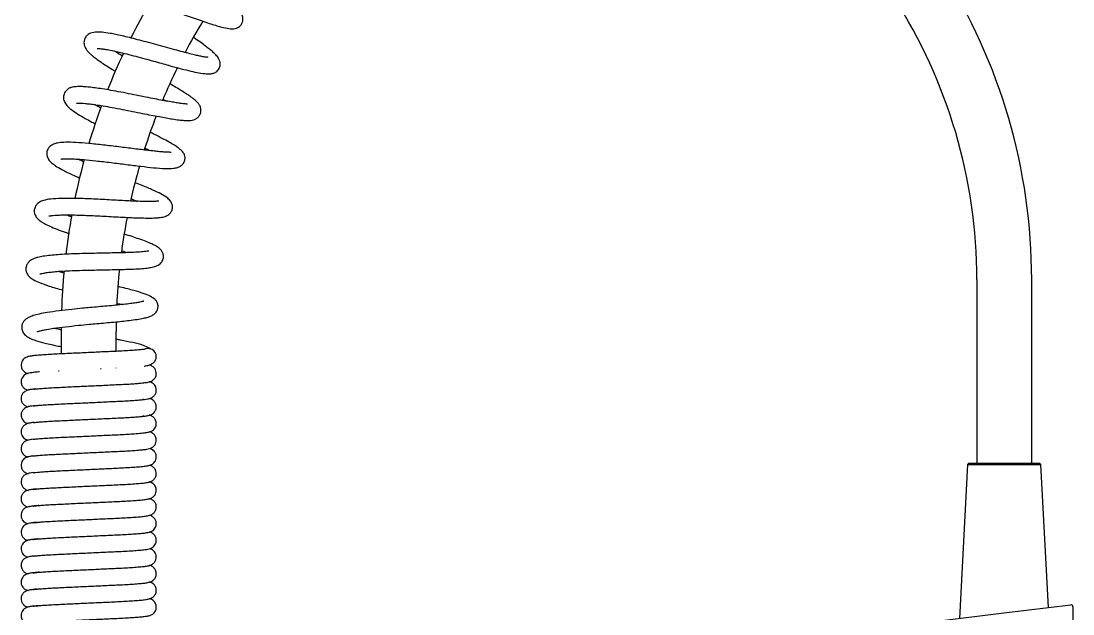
# Model space of a CAD drawing. Header units: millimetres. Extents: x 1617 to 5774, y 11446 to 13973.
# Drawn here: x 5460.8 to 5729.2, y 13647.2 to 13798.6 of the extents above; entities that cross this region are included whole.
import ezdxf

# ---------------------------------------------------------------- set-up
doc = ezdxf.new("R2010")
doc.units = ezdxf.units.MM
doc.layers.get('0').update_dxf_attribs({"color": 250})

# ---------------------------------------------------------------- blocks, each defined once
blk = doc.blocks.new('14')
at = {"linetype": 'Continuous'}
for p, q in [((5704.67, 13732.6), (5704.67, 13685.72)), ((5718.67, 13685.72), (5718.67, 13732.6)), ((5471.07, 13719.33), (5471.07, 13713.61)), ((5485.07, 13714.27), (5485.07, 13719.33)), ((5485.07, 13710.01), (5485.07, 13710.02)), ((5470.38, 13709.33), (5470.54, 13709.33)), ((5481.27, 13709.83), (5481.06, 13709.83)), ((5469.98, 13700.78), (5469.98, 13700.79)), ((5473.48, 13700.94), (5473.48, 13700.95)), ((5482.67, 13701.37), (5482.67, 13701.38)), ((5486.17, 13701.54), (5486.17, 13701.55)), ((5469.98, 13696.52), (5469.98, 13696.53)), ((5473.48, 13696.68), (5473.48, 13696.69)), ((5482.67, 13697.11), (5482.67, 13697.12)), ((5486.17, 13697.28), (5486.17, 13697.29)), ((5702.64, 13685.72), (5702.33, 13685.42)), ((5702.64, 13685.72), (5720.7, 13685.72)), ((5721.01, 13685.42), (5720.7, 13685.72)), ((5702.33, 13685.42), (5700.27, 13646.1)), ((5702.33, 13685.42), (5721.01, 13685.42)), ((5722.93, 13648.89), (5721.01, 13685.42)), ((5487.82, 13659.04), (5487.82, 13659.03)), ((5468.32, 13658.09), (5468.32, 13658.1)), ((5468.32, 13653.83), (5468.32, 13653.84)), ((5487.82, 13654.78), (5487.82, 13654.77)), ((5487.82, 13650.52), (5487.82, 13650.51)), ((5711.54, 13647.49), (5728.64, 13649.59)), ((5729.21, 13649.09), (5729.21, 13645.1)), ((5495.42, 13620.95), (5711.54, 13647.49))]:
    blk.add_line(p, q, dxfattribs=at)
for centre, radius, start, end in [((5571.67, 13732.6), 147, 0, 32.4684), ((5571.67, 13732.6), 133, 0, 32.7296), ((5638.07, 13719.33), 167, 149.8443, 153.3409), ((5638.07, 13719.33), 153, 148.8272, 152.2631), ((5638.07, 13719.33), 167, 154.8225, 158.3144), ((5638.07, 13719.33), 153, 153.8839, 157.3228), ((5638.07, 13719.33), 167, 159.803, 163.3013), ((5638.07, 13719.33), 153, 158.9354, 162.3787), ((5638.07, 13719.33), 167, 164.774, 168.2645), ((5638.07, 13719.33), 153, 163.9778, 167.4253), ((5638.07, 13719.33), 167, 169.74, 173.2181), ((5638.07, 13719.33), 153, 169.0243, 172.4499), ((5638.07, 13719.33), 167, 174.6925, 178.1647), ((5638.07, 13719.33), 153, 174.0585, 177.475), ((5638.07, 13719.33), 153, 179.0723, 180), ((5638.07, 13719.33), 167, 179.6235, 180), ((5493.2, 13712.88), 2.12, 0, 121.78), ((5493.2, 13712.88), 2.12, 359.8938, 0), ((5728.71, 13649.09), 0.5, 0, 97)]:
    blk.add_arc(centre, radius, start, end, dxfattribs=at)
for points, knots in [([(5486.55, 13805.16), (5486.56, 13805.15), (5486.61, 13805.1), (5486.9, 13805.05), (5487.52, 13804.93), (5488.47, 13804.72), (5489.78, 13804.39), (5491.36, 13803.94), (5493.13, 13803.38), (5495.05, 13802.74), (5497.09, 13802.04), (5499.2, 13801.3), (5501.34, 13800.54), (5503.47, 13799.79), (5505.53, 13799.07), (5507.48, 13798.4), (5509.23, 13797.82), (5510.75, 13797.35), (5512.29, 13796.91), (5513.81, 13796.61), (5514.85, 13796.54), (5515.76, 13796.71), (5516.54, 13797.1), (5517.12, 13797.75), (5517.42, 13798.51), (5517.45, 13799.35), (5517.32, 13799.81), (5517.1, 13800.36), (5516.64, 13801.05), (5515.82, 13802), (5514.58, 13803.17), (5513.18, 13804.37), (5512.22, 13805.16), (5511.82, 13805.49)], [0, 0, 0, 0, 0.016082, 0.042526, 0.071428, 0.102743, 0.136391, 0.17138, 0.206771, 0.242542, 0.278598, 0.314934, 0.351554, 0.388453, 0.425607, 0.463034, 0.500066, 0.535053, 0.567328, 0.618478, 0.6651, 0.686836, 0.708592, 0.730313, 0.750809, 0.769552, 0.78687, 0.807421, 0.837586, 0.878208, 0.926144, 0.969982, 1, 1, 1, 1]), ([(5508.57, 13789.28), (5508.56, 13789.29), (5508.38, 13789.3), (5507.58, 13789.38), (5506.48, 13789.6), (5505.28, 13789.86), (5503.85, 13790.21), (5502.09, 13790.67), (5499.99, 13791.24), (5497.64, 13791.89), (5495.2, 13792.57), (5492.8, 13793.21), (5490.55, 13793.8), (5488.48, 13794.33), (5486.61, 13794.77), (5484.96, 13795.13), (5483.19, 13795.47), (5481.4, 13795.72), (5479.79, 13795.79), (5478.38, 13795.48), (5477.44, 13794.73), (5476.99, 13793.97), (5476.81, 13793), (5476.99, 13792.18), (5477.35, 13791.41), (5477.89, 13790.75), (5478.45, 13790.18), (5479.08, 13789.64), (5479.97, 13788.94), (5481.14, 13788.1), (5482.55, 13787.16), (5483.8, 13786.37), (5484.61, 13785.88), (5484.85, 13785.73)], [0, 0, 0, 0, 0.0249566, 0.0663305, 0.0971611, 0.12541, 0.1566304, 0.1909853, 0.2284972, 0.2686181, 0.3087019, 0.3471521, 0.383971, 0.4191984, 0.4528129, 0.4848041, 0.5151643, 0.5649479, 0.6159143, 0.6648982, 0.6899254, 0.7124786, 0.7323442, 0.7555325, 0.7827468, 0.808696, 0.8297571, 0.8529928, 0.8827201, 0.918482, 0.950849, 0.9851537, 1, 1, 1, 1]), ([(5480.24, 13791.58), (5480.25, 13791.57), (5480.31, 13791.57), (5480.6, 13791.56), (5481.19, 13791.51), (5482.16, 13791.38), (5483.6, 13791.12), (5485.49, 13790.71), (5487.7, 13790.17), (5490.02, 13789.57), (5492.32, 13788.96), (5494.52, 13788.35), (5496.57, 13787.78), (5498.76, 13787.18), (5501.16, 13786.53), (5503.57, 13785.91), (5505.79, 13785.4), (5507.74, 13785.09), (5508.97, 13785.03), (5510.03, 13785.23), (5510.87, 13785.69), (5511.54, 13786.61), (5511.69, 13787.59), (5511.53, 13788.44), (5511.15, 13789.17), (5510.59, 13789.87), (5509.8, 13790.62), (5508.91, 13791.37), (5507.86, 13792.18), (5506.55, 13793.14), (5505.49, 13793.88), (5504.89, 13794.29), (5504.85, 13794.32)], [0, 0, 0, 0, 0.015175, 0.037499, 0.064675, 0.096825, 0.134284, 0.176558, 0.219314, 0.259937, 0.298331, 0.334488, 0.368419, 0.40008, 0.445982, 0.495418, 0.543741, 0.594972, 0.649368, 0.67698, 0.705136, 0.730449, 0.751681, 0.768365, 0.791598, 0.831667, 0.866073, 0.894578, 0.925952, 0.96019, 0.997278, 1, 1, 1, 1]), ([(5486.67, 13789.6), (5486.21, 13789.88), (5485.51, 13790.32), (5484.86, 13790.74), (5484.62, 13790.89)], [0, 0, 0, 0, 0.623917, 1, 1, 1, 1]), ([(5502.78, 13790.63), (5502.88, 13790.56), (5502.98, 13790.48), (5503.09, 13790.41), (5503.1, 13790.41)], [0, 0, 0, 0, 0.926029, 1, 1, 1, 1]), ([(5474.96, 13777.56), (5474.96, 13777.55), (5475.04, 13777.57), (5475.47, 13777.6), (5476.25, 13777.59), (5477.16, 13777.53), (5478.35, 13777.4), (5479.89, 13777.2), (5481.8, 13776.9), (5484.08, 13776.5), (5486.61, 13776.02), (5489.21, 13775.5), (5491.69, 13775), (5493.98, 13774.55), (5496.03, 13774.16), (5497.83, 13773.83), (5499.51, 13773.55), (5501.04, 13773.32), (5502.42, 13773.17), (5503.85, 13773.13), (5505.04, 13773.34), (5505.9, 13773.87), (5506.44, 13774.52), (5506.74, 13775.41), (5506.7, 13776.25), (5506.39, 13777.07), (5505.92, 13777.69), (5505.33, 13778.28), (5504.61, 13778.86), (5503.83, 13779.42), (5502.96, 13780), (5501.8, 13780.73), (5500.41, 13781.58), (5499.36, 13782.19), (5498.85, 13782.49)], [0, 0, 0, 0, 0.013952, 0.047393, 0.07199, 0.097672, 0.127093, 0.160081, 0.196641, 0.236798, 0.279523, 0.321738, 0.361883, 0.399903, 0.435744, 0.469407, 0.500923, 0.53856, 0.574179, 0.61212, 0.662242, 0.687935, 0.708736, 0.726841, 0.745863, 0.767333, 0.79378, 0.824716, 0.853142, 0.876486, 0.902193, 0.933317, 0.96891, 1, 1, 1, 1]), ([(5503.25, 13777.3), (5503.25, 13777.3), (5503.24, 13777.33), (5503.09, 13777.36), (5502.57, 13777.42), (5501.73, 13777.51), (5500.67, 13777.66), (5499.38, 13777.87), (5497.81, 13778.14), (5495.95, 13778.49), (5493.83, 13778.91), (5491.46, 13779.38), (5488.89, 13779.9), (5486.26, 13780.41), (5483.77, 13780.87), (5481.57, 13781.24), (5479.73, 13781.5), (5478.13, 13781.7), (5476.78, 13781.81), (5475.7, 13781.84), (5474.89, 13781.82), (5474.23, 13781.74), (5473.62, 13781.61), (5472.92, 13781.33), (5472.11, 13780.71), (5471.6, 13779.65), (5471.61, 13778.5), (5472.11, 13777.41), (5472.83, 13776.62), (5473.83, 13775.79), (5475.25, 13774.83), (5476.94, 13773.84), (5478.48, 13773), (5479.38, 13772.52), (5479.77, 13772.32)], [0, 0, 0, 0, 0.000766, 0.029157, 0.056412, 0.082682, 0.109981, 0.139526, 0.171466, 0.205677, 0.242206, 0.281113, 0.322391, 0.365703, 0.408292, 0.447517, 0.483032, 0.514817, 0.549998, 0.580163, 0.604315, 0.625746, 0.645648, 0.66752, 0.692591, 0.721469, 0.750053, 0.78318, 0.818563, 0.852659, 0.898737, 0.945392, 0.976927, 1, 1, 1, 1]), ([(5481.14, 13776.38), (5480.81, 13776.55), (5480.25, 13776.85), (5479.73, 13777.14), (5479.52, 13777.25)], [0, 0, 0, 0, 0.577726, 1, 1, 1, 1]), ([(5497.06, 13778.62), (5497.2, 13778.53), (5497.48, 13778.37), (5497.75, 13778.21), (5497.88, 13778.13)], [0, 0, 0, 0, 0.5140085, 1, 1, 1, 1]), ([(5470.95, 13763.32), (5470.95, 13763.32), (5471.04, 13763.33), (5471.58, 13763.4), (5472.52, 13763.43), (5473.77, 13763.4), (5475.1, 13763.33), (5477.11, 13763.18), (5479.98, 13762.89), (5483.75, 13762.45), (5487.68, 13761.96), (5491.41, 13761.48), (5494.73, 13761.1), (5497.53, 13760.88), (5499.49, 13760.93), (5500.74, 13761.17), (5501.48, 13761.48), (5502.09, 13761.95), (5502.58, 13762.79), (5502.7, 13763.73), (5502.5, 13764.45), (5502.28, 13764.87), (5502, 13765.26), (5501.55, 13765.71), (5500.88, 13766.24), (5499.92, 13766.89), (5498.59, 13767.67), (5496.84, 13768.61), (5495.19, 13769.45), (5494.14, 13769.97), (5493.86, 13770.11)], [0, 0, 0, 0, 0.011499, 0.045512, 0.084211, 0.112327, 0.142122, 0.17334, 0.229446, 0.2917, 0.353265, 0.414155, 0.474964, 0.537399, 0.592261, 0.625571, 0.657076, 0.682118, 0.701774, 0.722017, 0.74061, 0.756147, 0.774785, 0.798292, 0.826639, 0.85958, 0.897053, 0.939015, 0.984006, 1, 1, 1, 1]), ([(5499.1, 13765.03), (5499.09, 13765.03), (5499.04, 13765.04), (5498.75, 13765.06), (5498.16, 13765.08), (5497.28, 13765.13), (5496.16, 13765.21), (5494.79, 13765.35), (5492.69, 13765.58), (5489.68, 13765.95), (5485.77, 13766.44), (5481.78, 13766.92), (5478, 13767.33), (5474.77, 13767.58), (5472.25, 13767.66), (5470.41, 13767.51), (5469.26, 13767.27), (5468.23, 13766.67), (5467.75, 13766.07), (5467.48, 13765.53), (5467.34, 13764.87), (5467.4, 13764.05), (5467.87, 13763.08), (5468.57, 13762.37), (5469.61, 13761.58), (5471.36, 13760.55), (5473.49, 13759.51), (5475.17, 13758.76), (5475.83, 13758.48)], [0, 0, 0, 0, 0.009578, 0.03787, 0.066752, 0.09605, 0.125762, 0.155859, 0.186565, 0.248016, 0.310069, 0.372605, 0.435689, 0.498069, 0.555756, 0.606704, 0.652196, 0.680626, 0.699387, 0.713247, 0.727032, 0.749499, 0.776707, 0.813543, 0.852315, 0.899879, 0.962681, 1, 1, 1, 1]), ([(5492.44, 13766.12), (5492.85, 13765.92), (5493.31, 13765.7), (5493.75, 13765.48), (5493.8, 13765.45)], [0, 0, 0, 0, 0.870546, 1, 1, 1, 1]), ([(5476.78, 13762.66), (5476.65, 13762.71), (5476.14, 13762.94), (5475.66, 13763.16), (5475.33, 13763.31)], [0, 0, 0, 0, 0.258445, 1, 1, 1, 1]), ([(5467.93, 13748.86), (5467.93, 13748.85), (5467.96, 13748.83), (5468.12, 13748.85), (5468.63, 13748.92), (5469.46, 13749), (5470.6, 13749.06), (5471.99, 13749.08), (5473.63, 13749.08), (5475.48, 13749.04), (5477.53, 13748.97), (5479.74, 13748.87), (5482.06, 13748.75), (5484.46, 13748.62), (5486.81, 13748.49), (5489.01, 13748.38), (5491.11, 13748.31), (5493.03, 13748.27), (5494.69, 13748.29), (5496.13, 13748.38), (5497.19, 13748.53), (5498.15, 13748.9), (5498.79, 13749.4), (5499.31, 13750.1), (5499.51, 13751.09), (5499.34, 13751.94), (5498.79, 13752.88), (5497.95, 13753.59), (5496.55, 13754.44), (5494.45, 13755.44), (5492.19, 13756.39), (5490.58, 13757.05), (5489.97, 13757.29)], [0, 0, 0, 0, 0.005683, 0.029498, 0.055255, 0.083101, 0.112904, 0.143882, 0.175923, 0.208981, 0.24307, 0.278236, 0.314523, 0.351906, 0.390268, 0.427906, 0.4633, 0.505013, 0.544143, 0.579603, 0.623326, 0.657835, 0.676509, 0.696803, 0.718743, 0.741269, 0.76437, 0.804329, 0.855078, 0.909058, 0.966335, 1, 1, 1, 1]), ([(5495.95, 13752.6), (5495.95, 13752.61), (5495.93, 13752.62), (5495.74, 13752.59), (5494.99, 13752.52), (5493.97, 13752.49), (5492.87, 13752.49), (5491.49, 13752.52), (5489.8, 13752.58), (5487.82, 13752.67), (5485.62, 13752.78), (5483.32, 13752.91), (5481.01, 13753.04), (5478.77, 13753.15), (5476.63, 13753.23), (5474.63, 13753.28), (5472.76, 13753.3), (5470.58, 13753.28), (5468.43, 13753.16), (5466.66, 13752.86), (5465.54, 13752.4), (5464.85, 13751.84), (5464.32, 13751.11), (5464.13, 13750.16), (5464.22, 13749.51), (5464.44, 13748.9), (5464.74, 13748.42), (5465.26, 13747.86), (5466.17, 13747.19), (5467.41, 13746.53), (5469, 13745.82), (5470.93, 13745.05), (5472.36, 13744.53), (5473.06, 13744.29)], [0, 0, 0, 0, 0.002717, 0.022369, 0.064082, 0.08945, 0.117327, 0.147692, 0.180535, 0.215913, 0.253083, 0.29027, 0.326717, 0.3624, 0.397279, 0.431361, 0.464682, 0.499409, 0.561448, 0.616733, 0.657855, 0.679575, 0.702003, 0.723466, 0.73979, 0.75102, 0.768189, 0.796323, 0.832014, 0.872727, 0.915826, 0.960656, 1, 1, 1, 1]), ([(5473.66, 13748.57), (5473.25, 13748.72), (5472.79, 13748.89), (5472.35, 13749.06), (5472.29, 13749.08)], [0, 0, 0, 0, 0.866759, 1, 1, 1, 1]), ([(5465.69, 13734), (5465.7, 13734), (5465.74, 13734.02), (5465.99, 13734.1), (5466.49, 13734.22), (5467.31, 13734.36), (5468.48, 13734.52), (5470.05, 13734.66), (5472.05, 13734.79), (5474.42, 13734.89), (5476.96, 13734.96), (5479.48, 13735.02), (5481.84, 13735.07), (5483.97, 13735.11), (5485.86, 13735.15), (5487.5, 13735.19), (5489.3, 13735.25), (5491.19, 13735.35), (5492.93, 13735.5), (5494.32, 13735.72), (5495.54, 13736.08), (5496.4, 13736.65), (5496.96, 13737.4), (5497.2, 13738.36), (5497.08, 13739.18), (5496.73, 13739.91), (5496.09, 13740.61), (5495.34, 13741.1), (5494.18, 13741.68), (5492.74, 13742.27), (5491.03, 13742.9), (5489.14, 13743.54), (5487.83, 13743.97), (5487.15, 13744.19), (5487.15, 13744.19)], [0, 0, 0, 0, 0.012064, 0.032412, 0.056545, 0.084189, 0.115376, 0.150117, 0.188449, 0.229902, 0.27156, 0.310794, 0.347313, 0.381066, 0.412063, 0.440321, 0.466613, 0.512483, 0.556931, 0.591368, 0.631407, 0.668373, 0.691908, 0.71034, 0.728554, 0.747848, 0.768225, 0.810249, 0.846444, 0.885989, 0.928152, 0.963642, 0.999886, 1, 1, 1, 1]), ([(5493.44, 13739.83), (5493.44, 13739.83), (5493.42, 13739.86), (5493.28, 13739.85), (5492.72, 13739.76), (5491.72, 13739.65), (5490.17, 13739.54), (5488.17, 13739.46), (5486.29, 13739.41), (5484.49, 13739.37), (5482.43, 13739.33), (5480.12, 13739.28), (5477.59, 13739.23), (5474.97, 13739.16), (5472.45, 13739.06), (5470.21, 13738.93), (5468.2, 13738.76), (5466.51, 13738.54), (5465.16, 13738.27), (5464.22, 13737.98), (5463.54, 13737.68), (5463.01, 13737.33), (5462.49, 13736.78), (5462.1, 13736.03), (5461.99, 13735.03), (5462.33, 13733.99), (5462.96, 13733.22), (5463.95, 13732.51), (5465.53, 13731.76), (5467.53, 13731.05), (5469.63, 13730.42), (5470.87, 13730.08), (5471.51, 13729.9)], [0, 0, 0, 0, 0.00083, 0.030589, 0.057262, 0.082179, 0.129673, 0.173743, 0.201421, 0.232012, 0.265521, 0.301991, 0.341503, 0.384087, 0.427744, 0.468905, 0.506532, 0.550089, 0.588126, 0.619703, 0.645222, 0.665416, 0.683098, 0.702961, 0.726314, 0.747273, 0.777846, 0.820154, 0.871118, 0.930636, 0.964952, 1, 1, 1, 1]), ([(5486.58, 13739.92), (5486.59, 13739.91), (5487.08, 13739.76), (5487.54, 13739.6), (5487.98, 13739.46)], [0, 0, 0, 0, 0.034177, 1, 1, 1, 1]), ([(5471.83, 13734.21), (5471.39, 13734.33), (5470.85, 13734.49), (5470.35, 13734.63), (5470.24, 13734.66)], [0, 0, 0, 0, 0.7972111, 1, 1, 1, 1]), ([(5464.88, 13719.29), (5464.89, 13719.28), (5464.97, 13719.28), (5465.36, 13719.41), (5466.21, 13719.63), (5467.48, 13719.89), (5469.37, 13720.2), (5472.09, 13720.55), (5475.19, 13720.88), (5477.93, 13721.15), (5480.21, 13721.35), (5482.33, 13721.54), (5484.47, 13721.73), (5486.52, 13721.93), (5488.56, 13722.16), (5490.42, 13722.41), (5492.01, 13722.69), (5493.19, 13722.98), (5494.03, 13723.28), (5494.62, 13723.62), (5495.07, 13723.98), (5495.48, 13724.53), (5495.78, 13725.22), (5495.78, 13726.22), (5495.47, 13726.96), (5494.9, 13727.65), (5493.83, 13728.34), (5492.05, 13729.05), (5490.01, 13729.67), (5487.97, 13730.21), (5486.58, 13730.56), (5485.74, 13730.77), (5485.54, 13730.82)], [0, 0, 0, 0, 0.019135, 0.04737, 0.078091, 0.109325, 0.149157, 0.204826, 0.259801, 0.301846, 0.333615, 0.367081, 0.402275, 0.438972, 0.474555, 0.518122, 0.55775, 0.593411, 0.624262, 0.648654, 0.665312, 0.678375, 0.694674, 0.714405, 0.737505, 0.763946, 0.814395, 0.868141, 0.92362, 0.955666, 0.989498, 1, 1, 1, 1]), ([(5492.15, 13727.06), (5492.14, 13727.06), (5492.07, 13727.04), (5491.75, 13726.95), (5491.09, 13726.8), (5490.1, 13726.63), (5488.73, 13726.44), (5487, 13726.23), (5484.97, 13726.02), (5482.8, 13725.82), (5480.62, 13725.63), (5478.5, 13725.44), (5476.2, 13725.23), (5473.47, 13724.95), (5470.4, 13724.6), (5467.58, 13724.2), (5465.47, 13723.81), (5463.95, 13723.42), (5462.8, 13722.97), (5462.02, 13722.47), (5461.59, 13722.05), (5461.36, 13721.75), (5461.15, 13721.34), (5460.98, 13720.89), (5460.93, 13720.02), (5461.25, 13719.09), (5461.89, 13718.31), (5463.04, 13717.58), (5464.68, 13716.94), (5466.94, 13716.31), (5469.31, 13715.8), (5470.78, 13715.52), (5471.04, 13715.47)], [0, 0, 0, 0, 0.012891, 0.038403, 0.066867, 0.097883, 0.131421, 0.167608, 0.205594, 0.242398, 0.277407, 0.310594, 0.341904, 0.385113, 0.440312, 0.498218, 0.544568, 0.585859, 0.624257, 0.650617, 0.670494, 0.68335, 0.691959, 0.703754, 0.721063, 0.744781, 0.779987, 0.821336, 0.862793, 0.921735, 0.986252, 1, 1, 1, 1]), ([(5471.18, 13719.73), (5470.77, 13719.81), (5470.08, 13719.95), (5469.43, 13720.09), (5469.16, 13720.15)], [0, 0, 0, 0, 0.56771, 1, 1, 1, 1]), ([(5493.89, 13714.86), (5493.78, 13714.94), (5493.24, 13715.26), (5491.79, 13715.92), (5489.35, 13716.48), (5486.99, 13716.97), (5485.48, 13717.26), (5485.1, 13717.34)], [0, 0, 0, 0, 0.060321, 0.265721, 0.578243, 0.89565, 1, 1, 1, 1]), ([(5492.05, 13714.74), (5492.05, 13714.74), (5492.03, 13714.75), (5491.75, 13714.71), (5490.86, 13714.62), (5489.4, 13714.51), (5487.6, 13714.39), (5485.64, 13714.29), (5483.7, 13714.2), (5481.83, 13714.12), (5479.96, 13714.03), (5477.98, 13713.93), (5475.83, 13713.83), (5473.64, 13713.73), (5471.52, 13713.63), (5469.52, 13713.54), (5467.66, 13713.44), (5465.97, 13713.32), (5464.52, 13713.2), (5463.46, 13713.07), (5462.71, 13712.94), (5462.18, 13712.77), (5461.76, 13712.54), (5461.33, 13712.19), (5460.97, 13711.63), (5460.79, 13710.94), (5460.85, 13710.28), (5461.02, 13709.81), (5461.3, 13709.35), (5461.73, 13708.96), (5462.26, 13708.7), (5462.52, 13708.62), (5462.6, 13708.59)], [0, 0, 0, 0, 0.002383, 0.026124, 0.079962, 0.133486, 0.185729, 0.234599, 0.278212, 0.317345, 0.353916, 0.394222, 0.438298, 0.484397, 0.530336, 0.575988, 0.623577, 0.672957, 0.723622, 0.774842, 0.818313, 0.85049, 0.863063, 0.876815, 0.89237, 0.908099, 0.92409, 0.933639, 0.944151, 0.966755, 0.987982, 1, 1, 1, 1]), ([(5492.18, 13710.5), (5492.22, 13710.51), (5492.65, 13710.56), (5493.24, 13710.67), (5493.98, 13710.93), (5494.66, 13711.36), (5495.21, 13712.08), (5495.29, 13712.57), (5495.32, 13712.88)], [0, 0, 0, 0, 0.0285568, 0.3124862, 0.4450869, 0.6050923, 0.7940173, 1, 1, 1, 1]), ([(5464.07, 13704.65), (5464.08, 13704.64), (5464.16, 13704.62), (5464.64, 13704.68), (5465.79, 13704.79), (5467.31, 13704.9), (5469.09, 13705), (5471.05, 13705.1), (5473.11, 13705.2), (5475.15, 13705.29), (5477.1, 13705.38), (5479.01, 13705.47), (5480.97, 13705.56), (5483.02, 13705.66), (5485.04, 13705.76), (5486.98, 13705.85), (5488.78, 13705.95), (5490.24, 13706.05), (5491.36, 13706.15), (5492.16, 13706.23), (5492.79, 13706.31), (5493.24, 13706.38), (5494, 13706.59), (5494.66, 13707.03), (5495.03, 13707.48), (5495.26, 13708.04), (5495.35, 13708.61), (5495.27, 13709.25), (5494.96, 13709.88), (5494.53, 13710.31), (5494.19, 13710.53), (5493.86, 13710.68), (5493.63, 13710.75), (5493.49, 13710.78)], [0, 0, 0, 0, 0.019843, 0.064238, 0.112928, 0.161935, 0.209668, 0.255697, 0.301197, 0.343679, 0.382289, 0.418462, 0.457815, 0.50037, 0.544461, 0.588604, 0.634858, 0.682555, 0.718587, 0.751772, 0.781956, 0.80954, 0.840013, 0.862024, 0.884972, 0.895424, 0.904876, 0.921031, 0.936729, 0.95105, 0.963455, 0.976889, 1, 1, 1, 1]), ([(5465.54, 13709.02), (5465.43, 13709.01), (5464.87, 13708.97), (5463.99, 13708.88), (5463.17, 13708.77), (5462.5, 13708.62), (5462.03, 13708.46), (5461.52, 13708.1), (5461.11, 13707.63), (5460.83, 13706.96), (5460.8, 13706.29), (5460.94, 13705.73), (5461.21, 13705.21), (5461.65, 13704.75), (5462.22, 13704.46), (5462.54, 13704.35), (5462.62, 13704.33)], [0, 0, 0, 0, 0.033817, 0.18491, 0.329502, 0.447481, 0.537468, 0.578893, 0.627024, 0.678873, 0.73306, 0.765489, 0.80074, 0.876241, 0.969879, 1, 1, 1, 1]), ([(5464.6, 13704.68), (5464.4, 13704.66), (5463.85, 13704.6), (5463.19, 13704.51), (5462.44, 13704.37), (5461.74, 13704.01), (5461.32, 13703.63), (5461.08, 13703.27), (5460.9, 13702.87), (5460.79, 13702.32), (5460.85, 13701.82), (5460.97, 13701.42), (5461.19, 13700.98), (5461.64, 13700.49), (5462.23, 13700.2), (5462.56, 13700.09), (5462.61, 13700.07)], [0, 0, 0, 0, 0.0845415, 0.2495394, 0.3991137, 0.4696835, 0.5358351, 0.585047, 0.6166187, 0.6670174, 0.70598, 0.7327184, 0.7658647, 0.849658, 0.9738643, 1, 1, 1, 1]), ([(5464.02, 13700.37), (5464.02, 13700.34), (5464.27, 13700.38), (5465.32, 13700.49), (5466.78, 13700.6), (5468.54, 13700.71), (5470.48, 13700.81), (5472.49, 13700.91), (5474.49, 13701), (5476.41, 13701.09), (5478.32, 13701.18), (5480.3, 13701.27), (5482.38, 13701.37), (5484.45, 13701.47), (5486.43, 13701.56), (5488.28, 13701.66), (5489.92, 13701.77), (5491.28, 13701.88), (5492.36, 13701.99), (5493.04, 13702.08), (5493.93, 13702.28), (5494.67, 13702.79), (5495.04, 13703.23), (5495.25, 13703.76), (5495.34, 13704.25), (5495.31, 13704.79), (5495.09, 13705.39), (5494.74, 13705.86), (5494.37, 13706.16), (5493.95, 13706.38), (5493.67, 13706.48), (5493.52, 13706.52)], [0, 0, 0, 0, 0.044265, 0.095571, 0.147066, 0.196652, 0.24371, 0.288807, 0.330952, 0.369337, 0.40559, 0.445218, 0.488171, 0.532709, 0.576898, 0.622837, 0.670456, 0.716529, 0.759999, 0.800573, 0.84179, 0.864545, 0.887092, 0.896632, 0.904944, 0.918415, 0.931295, 0.945266, 0.960897, 0.978058, 1, 1, 1, 1]), ([(5463.96, 13696.09), (5463.98, 13696.09), (5464.13, 13696.1), (5464.66, 13696.16), (5465.4, 13696.24), (5466.58, 13696.33), (5468.28, 13696.44), (5470.18, 13696.54), (5472.15, 13696.63), (5474.09, 13696.72), (5475.97, 13696.81), (5477.88, 13696.9), (5479.89, 13696.99), (5482, 13697.09), (5484.11, 13697.19), (5486.12, 13697.28), (5488, 13697.38), (5489.7, 13697.49), (5491.14, 13697.6), (5492.33, 13697.73), (5493.07, 13697.83), (5493.9, 13698.02), (5494.58, 13698.45), (5494.93, 13698.84), (5495.11, 13699.15), (5495.2, 13699.37), (5495.3, 13699.69), (5495.36, 13700.18), (5495.24, 13700.76), (5495.06, 13701.14), (5494.8, 13701.53), (5494.37, 13701.91), (5493.84, 13702.16), (5493.57, 13702.24), (5493.48, 13702.27)], [0, 0, 0, 0, 0.040181, 0.065352, 0.09133, 0.142402, 0.191702, 0.238583, 0.282685, 0.323748, 0.361118, 0.39749, 0.437556, 0.480983, 0.525611, 0.569788, 0.615384, 0.66274, 0.709968, 0.756433, 0.801412, 0.841689, 0.860753, 0.877253, 0.888758, 0.892753, 0.895723, 0.910733, 0.923213, 0.931769, 0.9423, 0.965654, 0.987892, 1, 1, 1, 1]), ([(5464.23, 13700.38), (5464.14, 13700.37), (5463.75, 13700.33), (5463.2, 13700.25), (5462.45, 13700.12), (5461.67, 13699.7), (5461.27, 13699.32), (5461, 13698.86), (5460.84, 13698.38), (5460.79, 13697.76), (5460.97, 13697.1), (5461.32, 13696.55), (5461.73, 13696.19), (5462.15, 13695.96), (5462.44, 13695.86), (5462.61, 13695.82)], [0, 0, 0, 0, 0.04423, 0.201759, 0.357054, 0.442876, 0.533383, 0.574283, 0.61023, 0.66817, 0.723591, 0.780518, 0.838346, 0.89944, 1, 1, 1, 1]), ([(5463.91, 13691.82), (5463.91, 13691.82), (5463.92, 13691.82), (5464.04, 13691.83), (5464.37, 13691.87), (5465.06, 13691.95), (5466.22, 13692.04), (5468, 13692.16), (5469.98, 13692.27), (5472, 13692.36), (5473.94, 13692.45), (5475.83, 13692.54), (5477.76, 13692.63), (5479.82, 13692.73), (5481.98, 13692.83), (5484.11, 13692.93), (5486.13, 13693.02), (5488.01, 13693.12), (5489.9, 13693.24), (5491.62, 13693.39), (5492.85, 13693.54), (5493.57, 13693.67), (5494.08, 13693.88), (5494.37, 13694.03), (5494.79, 13694.38), (5495.16, 13694.93), (5495.37, 13695.67), (5495.28, 13696.39), (5495.05, 13696.9), (5494.76, 13697.31), (5494.24, 13697.75), (5493.73, 13697.93), (5493.48, 13698)], [0, 0, 0, 0, 0.0053007, 0.0267836, 0.0522908, 0.0803132, 0.1354441, 0.1884455, 0.2383845, 0.2834504, 0.3243372, 0.3605719, 0.3978769, 0.4389305, 0.483094, 0.5277343, 0.5719224, 0.6175412, 0.6645191, 0.7268885, 0.7875578, 0.8357356, 0.8497497, 0.8619976, 0.8753958, 0.8906376, 0.9065878, 0.924358, 0.9348952, 0.946249, 0.9689973, 1, 1, 1, 1]), ([(5492.11, 13697.69), (5492.1, 13697.7), (5492.04, 13697.7), (5491.86, 13697.69), (5491.68, 13697.67)], [0, 0, 0, 0, 0.310937, 1, 1, 1, 1]), ([(5464.08, 13696.11), (5463.97, 13696.09), (5463.61, 13696.05), (5463.13, 13695.98), (5462.44, 13695.85), (5461.68, 13695.46), (5461.28, 13695.08), (5461, 13694.6), (5460.82, 13694.07), (5460.8, 13693.36), (5461.05, 13692.67), (5461.44, 13692.16), (5461.85, 13691.86), (5462.19, 13691.69), (5462.42, 13691.61), (5462.58, 13691.57)], [0, 0, 0, 0, 0.0575271, 0.200653, 0.3428723, 0.4274472, 0.5203999, 0.5650153, 0.6061614, 0.6747384, 0.7386974, 0.7989354, 0.8512991, 0.9021884, 1, 1, 1, 1]), ([(5463.89, 13691.82), (5463.69, 13691.8), (5463.23, 13691.74), (5462.77, 13691.67), (5461.92, 13691.4), (5461.27, 13690.82), (5460.89, 13690.17), (5460.78, 13689.38), (5460.93, 13688.67), (5461.27, 13688.09), (5461.69, 13687.7), (5462.01, 13687.51), (5462.29, 13687.39), (5462.48, 13687.33), (5462.59, 13687.3)], [0, 0, 0, 0, 0.108913, 0.269079, 0.418831, 0.497284, 0.572694, 0.638509, 0.701115, 0.7642, 0.82064, 0.870648, 0.929182, 1, 1, 1, 1]), ([(5463.9, 13687.56), (5463.91, 13687.55), (5463.93, 13687.55), (5464.09, 13687.57), (5464.58, 13687.64), (5465.5, 13687.73), (5467.03, 13687.84), (5468.85, 13687.95), (5470.8, 13688.05), (5472.72, 13688.14), (5474.57, 13688.22), (5476.46, 13688.31), (5478.47, 13688.41), (5480.64, 13688.51), (5482.83, 13688.61), (5484.93, 13688.71), (5486.92, 13688.8), (5488.76, 13688.91), (5490.42, 13689.02), (5491.84, 13689.15), (5492.83, 13689.27), (5493.56, 13689.42), (5494.05, 13689.59), (5494.54, 13689.9), (5494.96, 13690.33), (5495.26, 13690.94), (5495.37, 13691.68), (5495.17, 13692.5), (5494.74, 13693.09), (5494.2, 13693.5), (5493.77, 13693.66), (5493.59, 13693.72), (5493.56, 13693.73)], [0, 0, 0, 0, 0.01056, 0.032056, 0.056792, 0.108291, 0.159812, 0.210484, 0.257376, 0.299349, 0.3368, 0.373156, 0.413451, 0.457364, 0.502661, 0.547717, 0.592709, 0.639802, 0.688763, 0.739128, 0.789491, 0.830403, 0.86011, 0.872457, 0.886705, 0.902269, 0.917255, 0.934292, 0.954815, 0.976146, 0.995935, 1, 1, 1, 1]), ([(5463.89, 13683.29), (5463.9, 13683.29), (5464.12, 13683.32), (5464.92, 13683.41), (5466.11, 13683.51), (5467.64, 13683.62), (5469.42, 13683.72), (5471.37, 13683.81), (5473.45, 13683.91), (5475.61, 13684.01), (5477.73, 13684.11), (5479.7, 13684.21), (5481.59, 13684.29), (5483.5, 13684.38), (5485.51, 13684.48), (5487.54, 13684.58), (5489.48, 13684.7), (5491.2, 13684.83), (5492.49, 13684.97), (5493.34, 13685.1), (5493.9, 13685.27), (5494.31, 13685.48), (5494.72, 13685.8), (5495.11, 13686.31), (5495.33, 13686.97), (5495.33, 13687.73), (5495.05, 13688.43), (5494.63, 13688.94), (5494.04, 13689.33), (5493.74, 13689.42), (5493.57, 13689.47)], [0, 0, 0, 0, 0.037609, 0.083424, 0.130253, 0.177346, 0.223742, 0.268244, 0.312931, 0.357787, 0.400486, 0.439606, 0.47548, 0.514558, 0.55804, 0.606328, 0.658319, 0.712765, 0.768936, 0.817123, 0.851376, 0.863798, 0.876642, 0.891444, 0.906891, 0.922042, 0.938724, 0.955097, 0.971603, 1, 1, 1, 1]), ([(5463.92, 13687.57), (5463.82, 13687.55), (5463.39, 13687.5), (5462.76, 13687.38), (5462.28, 13687.27), (5461.75, 13686.98), (5461.35, 13686.64), (5460.99, 13686.11), (5460.79, 13685.39), (5460.85, 13684.59), (5461.17, 13683.96), (5461.52, 13683.59), (5461.9, 13683.3), (5462.2, 13683.17), (5462.48, 13683.08), (5462.61, 13683.04)], [0, 0, 0, 0, 0.0537191, 0.2248379, 0.3754167, 0.4378833, 0.4936976, 0.5495984, 0.6135289, 0.6794444, 0.7576446, 0.7933419, 0.8250042, 0.9187003, 1, 1, 1, 1]), ([(5463.89, 13683.3), (5463.61, 13683.27), (5463.03, 13683.19), (5462.36, 13683.02), (5461.87, 13682.78), (5461.59, 13682.59), (5461.37, 13682.38), (5461.13, 13682.07), (5460.93, 13681.67), (5460.81, 13681.14), (5460.83, 13680.47), (5461.07, 13679.85), (5461.41, 13679.44), (5461.85, 13679.06), (5462.17, 13678.92), (5462.48, 13678.82), (5462.61, 13678.79)], [0, 0, 0, 0, 0.143976, 0.315899, 0.391042, 0.449286, 0.490785, 0.519959, 0.557539, 0.603592, 0.656411, 0.732339, 0.772084, 0.810173, 0.924778, 1, 1, 1, 1]), ([(5463.93, 13679.04), (5463.93, 13679.03), (5463.99, 13679.04), (5464.38, 13679.09), (5465.08, 13679.17), (5466.31, 13679.27), (5467.87, 13679.37), (5469.67, 13679.47), (5471.63, 13679.57), (5473.7, 13679.66), (5475.83, 13679.76), (5477.88, 13679.86), (5479.8, 13679.95), (5481.69, 13680.04), (5483.62, 13680.13), (5485.6, 13680.22), (5487.56, 13680.32), (5489.41, 13680.43), (5491.06, 13680.56), (5492.31, 13680.68), (5493.23, 13680.81), (5493.93, 13681.02), (5494.32, 13681.23), (5494.64, 13681.48), (5494.99, 13681.86), (5495.3, 13682.5), (5495.35, 13683.29), (5495.17, 13683.93), (5494.86, 13684.41), (5494.51, 13684.76), (5494.11, 13685.01), (5493.78, 13685.13), (5493.58, 13685.19), (5493.57, 13685.19)], [0, 0, 0, 0, 0.015602, 0.03699, 0.081397, 0.127406, 0.174361, 0.220333, 0.264514, 0.309032, 0.353145, 0.394274, 0.431778, 0.468158, 0.508322, 0.551812, 0.59843, 0.647752, 0.699301, 0.752395, 0.80026, 0.839597, 0.856464, 0.865097, 0.874429, 0.893953, 0.910201, 0.92491, 0.935212, 0.946012, 0.968708, 0.998339, 1, 1, 1, 1]), ([(5463.9, 13674.77), (5463.9, 13674.76), (5464.01, 13674.78), (5464.39, 13674.83), (5465.08, 13674.91), (5466.27, 13675.01), (5467.81, 13675.11), (5469.59, 13675.21), (5471.52, 13675.3), (5473.57, 13675.4), (5475.65, 13675.5), (5477.66, 13675.59), (5479.57, 13675.68), (5481.48, 13675.77), (5483.48, 13675.86), (5485.51, 13675.96), (5487.51, 13676.05), (5489.37, 13676.17), (5491.01, 13676.29), (5492.26, 13676.42), (5493.32, 13676.57), (5494.04, 13676.8), (5494.5, 13677.09), (5494.8, 13677.38), (5495.05, 13677.72), (5495.26, 13678.18), (5495.33, 13678.66), (5495.31, 13679.11), (5495.2, 13679.56), (5494.97, 13680.01), (5494.71, 13680.31), (5494.33, 13680.64), (5494.01, 13680.79), (5493.68, 13680.9), (5493.54, 13680.94)], [0, 0, 0, 0, 0.018879, 0.038605, 0.080514, 0.125376, 0.172348, 0.218178, 0.262165, 0.30643, 0.349722, 0.389854, 0.426421, 0.463991, 0.505468, 0.550218, 0.597143, 0.646732, 0.698545, 0.751422, 0.800126, 0.844113, 0.863232, 0.871486, 0.879152, 0.89185, 0.903247, 0.91132, 0.920621, 0.934239, 0.942199, 0.950915, 0.980022, 1, 1, 1, 1]), ([(5464.9, 13679.15), (5464.59, 13679.12), (5463.89, 13679.05), (5463.01, 13678.93), (5462.24, 13678.71), (5461.82, 13678.5), (5461.48, 13678.23), (5461.13, 13677.84), (5460.85, 13677.23), (5460.8, 13676.54), (5460.91, 13675.99), (5461.1, 13675.58), (5461.34, 13675.25), (5461.6, 13675), (5461.95, 13674.76), (5462.3, 13674.62), (5462.53, 13674.55), (5462.59, 13674.53)], [0, 0, 0, 0, 0.121208, 0.29, 0.437283, 0.503707, 0.536496, 0.570409, 0.63709, 0.684259, 0.724203, 0.7576, 0.782479, 0.815698, 0.881335, 0.969214, 1, 1, 1, 1]), ([(5463.86, 13670.5), (5463.87, 13670.5), (5464.01, 13670.52), (5464.47, 13670.58), (5465.34, 13670.67), (5466.61, 13670.77), (5468.21, 13670.88), (5470.03, 13670.97), (5471.98, 13671.06), (5474.01, 13671.16), (5476.04, 13671.25), (5477.97, 13671.34), (5479.88, 13671.43), (5481.86, 13671.53), (5483.94, 13671.62), (5486.01, 13671.72), (5487.99, 13671.82), (5489.82, 13671.94), (5491.35, 13672.06), (5492.55, 13672.19), (5493.42, 13672.35), (5494, 13672.55), (5494.34, 13672.73), (5494.61, 13672.93), (5494.82, 13673.15), (5495.07, 13673.5), (5495.25, 13673.92), (5495.35, 13674.49), (5495.27, 13675.18), (5494.96, 13675.79), (5494.61, 13676.15), (5494.3, 13676.38), (5494.05, 13676.51), (5493.76, 13676.62), (5493.59, 13676.67), (5493.54, 13676.69)], [0, 0, 0, 0, 0.015859, 0.051709, 0.092507, 0.137888, 0.184951, 0.230068, 0.273761, 0.317605, 0.359077, 0.397234, 0.433511, 0.47355, 0.517329, 0.563498, 0.611462, 0.662026, 0.71466, 0.765867, 0.812358, 0.834002, 0.852913, 0.867053, 0.876685, 0.884051, 0.894069, 0.905795, 0.920115, 0.939639, 0.949, 0.957752, 0.974153, 0.992102, 1, 1, 1, 1]), ([(5465.31, 13674.92), (5465.26, 13674.92), (5464.69, 13674.87), (5463.8, 13674.78), (5462.92, 13674.65), (5462.25, 13674.46), (5461.87, 13674.27), (5461.59, 13674.07), (5461.24, 13673.73), (5460.88, 13673.12), (5460.78, 13672.32), (5460.94, 13671.59), (5461.28, 13671.04), (5461.66, 13670.69), (5462.14, 13670.4), (5462.39, 13670.31), (5462.58, 13670.27)], [0, 0, 0, 0, 0.018956, 0.194506, 0.353411, 0.479356, 0.53112, 0.556913, 0.585644, 0.649702, 0.705093, 0.757159, 0.80176, 0.844293, 0.893262, 1, 1, 1, 1]), ([(5463.82, 13666.23), (5463.82, 13666.23), (5463.92, 13666.25), (5464.31, 13666.3), (5465.23, 13666.4), (5466.61, 13666.51), (5468.31, 13666.62), (5470.19, 13666.72), (5472.16, 13666.81), (5474.16, 13666.91), (5476.12, 13667), (5478.03, 13667.09), (5479.97, 13667.18), (5482.04, 13667.27), (5484.16, 13667.37), (5486.23, 13667.47), (5488.17, 13667.57), (5489.91, 13667.69), (5491.34, 13667.8), (5492.45, 13667.92), (5493.28, 13668.06), (5493.74, 13668.16), (5494.35, 13668.45), (5494.8, 13668.83), (5495.18, 13669.4), (5495.36, 13670.14), (5495.28, 13670.87), (5494.99, 13671.49), (5494.57, 13671.93), (5494.14, 13672.22), (5493.86, 13672.33), (5493.65, 13672.4), (5493.57, 13672.42)], [0, 0, 0, 0, 0.011291, 0.051387, 0.09689, 0.14687, 0.195805, 0.241742, 0.285526, 0.328105, 0.367826, 0.404222, 0.441762, 0.483452, 0.52872, 0.574712, 0.621827, 0.670641, 0.720243, 0.766504, 0.808265, 0.845001, 0.861354, 0.877068, 0.893, 0.909242, 0.924133, 0.939543, 0.9537, 0.965834, 0.987059, 1, 1, 1, 1]), ([(5464.85, 13670.62), (5464.57, 13670.6), (5463.88, 13670.53), (5463.08, 13670.42), (5462.47, 13670.28), (5462.05, 13670.1), (5461.75, 13669.93), (5461.32, 13669.57), (5460.97, 13669.02), (5460.79, 13668.32), (5460.86, 13667.54), (5461.2, 13666.86), (5461.82, 13666.26), (5462.32, 13666.08), (5462.56, 13666.01)], [0, 0, 0, 0, 0.110816, 0.295709, 0.434848, 0.487478, 0.531265, 0.579423, 0.63392, 0.689039, 0.745096, 0.808926, 0.875056, 1, 1, 1, 1]), ([(5463.9, 13661.99), (5463.9, 13661.99), (5464.02, 13662.01), (5464.63, 13662.08), (5465.72, 13662.18), (5467.18, 13662.29), (5468.91, 13662.4), (5470.83, 13662.49), (5472.88, 13662.58), (5475.04, 13662.69), (5477.2, 13662.79), (5479.23, 13662.88), (5481.14, 13662.97), (5483.01, 13663.06), (5484.96, 13663.15), (5486.97, 13663.25), (5488.92, 13663.36), (5490.69, 13663.49), (5492.11, 13663.62), (5493.06, 13663.75), (5493.67, 13663.89), (5494.1, 13664.07), (5494.4, 13664.23), (5494.82, 13664.59), (5495.18, 13665.15), (5495.36, 13665.84), (5495.28, 13666.63), (5494.94, 13667.31), (5494.32, 13667.91), (5493.83, 13668.09), (5493.58, 13668.16)], [0, 0, 0, 0, 0.021767, 0.067878, 0.116043, 0.164054, 0.21118, 0.256362, 0.301192, 0.346386, 0.390538, 0.431277, 0.468168, 0.505418, 0.547299, 0.593733, 0.644718, 0.69768, 0.752015, 0.80358, 0.842384, 0.857062, 0.869274, 0.882705, 0.897903, 0.913276, 0.92891, 0.946711, 0.965154, 1, 1, 1, 1]), ([(5465.14, 13666.39), (5465.03, 13666.38), (5464.5, 13666.33), (5463.69, 13666.25), (5462.86, 13666.11), (5462.4, 13666.01), (5461.79, 13665.71), (5461.35, 13665.34), (5460.96, 13664.77), (5460.78, 13664.03), (5460.87, 13663.3), (5461.15, 13662.68), (5461.57, 13662.23), (5462.01, 13661.95), (5462.28, 13661.83), (5462.49, 13661.77), (5462.57, 13661.75)], [0, 0, 0, 0, 0.039867, 0.198636, 0.341959, 0.46804, 0.524162, 0.578094, 0.632774, 0.688515, 0.739624, 0.792508, 0.841097, 0.882742, 0.955586, 1, 1, 1, 1]), ([(5463.96, 13662.01), (5463.83, 13662), (5463.34, 13661.93), (5462.72, 13661.82), (5462.14, 13661.62), (5461.8, 13661.44), (5461.54, 13661.24), (5461.32, 13661.02), (5461.07, 13660.67), (5460.89, 13660.25), (5460.79, 13659.68), (5460.87, 13658.98), (5461.19, 13658.38), (5461.54, 13658.02), (5461.84, 13657.79), (5462.1, 13657.66), (5462.38, 13657.55), (5462.55, 13657.5), (5462.6, 13657.48)], [0, 0, 0, 0, 0.067095, 0.252335, 0.33858, 0.41393, 0.470272, 0.508649, 0.537998, 0.577914, 0.624638, 0.681699, 0.759489, 0.796788, 0.83166, 0.897012, 0.968531, 1, 1, 1, 1]), ([(5463.9, 13657.73), (5463.9, 13657.73), (5463.96, 13657.73), (5464.35, 13657.79), (5465.08, 13657.87), (5466.33, 13657.97), (5467.9, 13658.08), (5469.71, 13658.18), (5471.67, 13658.27), (5473.76, 13658.37), (5475.89, 13658.47), (5477.96, 13658.56), (5479.9, 13658.65), (5481.77, 13658.74), (5483.68, 13658.83), (5485.64, 13658.92), (5487.59, 13659.02), (5489.44, 13659.13), (5491.07, 13659.26), (5492.34, 13659.39), (5493.23, 13659.51), (5493.89, 13659.71), (5494.27, 13659.9), (5494.55, 13660.1), (5494.9, 13660.44), (5495.26, 13661.05), (5495.37, 13661.85), (5495.2, 13662.58), (5494.86, 13663.13), (5494.49, 13663.48), (5494.01, 13663.77), (5493.75, 13663.85), (5493.56, 13663.9)], [0, 0, 0, 0, 0.019277, 0.041309, 0.08703, 0.133735, 0.180748, 0.226654, 0.270798, 0.315302, 0.359553, 0.400939, 0.4387, 0.474693, 0.514275, 0.557183, 0.603524, 0.65263, 0.703961, 0.756935, 0.804886, 0.842891, 0.858511, 0.866295, 0.874964, 0.894295, 0.911009, 0.926721, 0.940179, 0.953014, 0.967791, 1, 1, 1, 1]), ([(5463.91, 13653.47), (5463.91, 13653.47), (5463.95, 13653.47), (5464.29, 13653.52), (5464.94, 13653.59), (5466.1, 13653.69), (5467.6, 13653.8), (5469.36, 13653.9), (5471.28, 13653.99), (5473.33, 13654.09), (5475.43, 13654.18), (5477.47, 13654.28), (5479.39, 13654.37), (5481.29, 13654.46), (5483.25, 13654.55), (5485.26, 13654.65), (5487.25, 13654.74), (5489.13, 13654.85), (5490.82, 13654.98), (5492.12, 13655.1), (5493.14, 13655.23), (5493.9, 13655.45), (5494.32, 13655.66), (5494.66, 13655.94), (5495.01, 13656.32), (5495.3, 13656.94), (5495.34, 13657.63), (5495.23, 13658.18), (5495.04, 13658.59), (5494.8, 13658.92), (5494.54, 13659.17), (5494.2, 13659.4), (5493.84, 13659.55), (5493.61, 13659.62), (5493.55, 13659.64)], [0, 0, 0, 0, 0.011535, 0.031854, 0.07455, 0.119636, 0.166486, 0.212667, 0.256854, 0.301156, 0.345081, 0.386068, 0.423491, 0.460072, 0.500549, 0.544427, 0.590911, 0.640055, 0.691497, 0.744538, 0.793605, 0.83642, 0.855729, 0.865261, 0.875119, 0.894503, 0.908215, 0.919826, 0.929535, 0.936767, 0.946424, 0.965504, 0.99105, 1, 1, 1, 1]), ([(5465.39, 13657.89), (5465.33, 13657.89), (5464.76, 13657.84), (5463.88, 13657.75), (5462.83, 13657.59), (5462.11, 13657.37), (5461.65, 13657.08), (5461.34, 13656.78), (5461.09, 13656.45), (5460.89, 13655.99), (5460.81, 13655.51), (5460.83, 13655.06), (5460.94, 13654.6), (5461.17, 13654.16), (5461.44, 13653.85), (5461.81, 13653.53), (5462.14, 13653.38), (5462.46, 13653.27), (5462.6, 13653.23)], [0, 0, 0, 0, 0.021055, 0.192767, 0.350927, 0.493772, 0.555858, 0.582662, 0.607558, 0.648793, 0.685805, 0.712019, 0.742226, 0.786448, 0.812297, 0.8406, 0.935124, 1, 1, 1, 1]), ([(5464.91, 13653.59), (5464.52, 13653.55), (5463.78, 13653.47), (5462.91, 13653.35), (5462.22, 13653.15), (5461.82, 13652.94), (5461.5, 13652.69), (5461.15, 13652.31), (5460.84, 13651.67), (5460.79, 13650.88), (5460.97, 13650.24), (5461.28, 13649.76), (5461.63, 13649.41), (5462.03, 13649.16), (5462.36, 13649.04), (5462.56, 13648.98), (5462.57, 13648.98)], [0, 0, 0, 0, 0.150795, 0.314958, 0.449871, 0.507719, 0.537327, 0.569331, 0.636292, 0.692018, 0.742466, 0.777797, 0.814839, 0.892679, 0.994303, 1, 1, 1, 1]), ([(5463.88, 13649.2), (5463.88, 13649.2), (5463.94, 13649.21), (5464.25, 13649.25), (5464.84, 13649.32), (5465.92, 13649.42), (5467.36, 13649.52), (5469.08, 13649.62), (5470.97, 13649.72), (5472.98, 13649.81), (5475.04, 13649.91), (5477.04, 13650), (5478.96, 13650.09), (5480.88, 13650.18), (5482.89, 13650.27), (5484.95, 13650.37), (5486.98, 13650.47), (5488.9, 13650.58), (5490.61, 13650.7), (5491.95, 13650.82), (5493.03, 13650.96), (5493.78, 13651.15), (5494.27, 13651.38), (5494.55, 13651.58), (5494.77, 13651.79), (5495.01, 13652.1), (5495.21, 13652.5), (5495.34, 13653.03), (5495.32, 13653.7), (5495.07, 13654.31), (5494.74, 13654.73), (5494.3, 13655.11), (5493.97, 13655.25), (5493.66, 13655.35), (5493.53, 13655.38)], [0, 0, 0, 0, 0.013216, 0.03118, 0.070374, 0.113711, 0.160472, 0.206707, 0.250861, 0.294838, 0.338162, 0.378483, 0.415297, 0.452639, 0.494006, 0.538813, 0.585396, 0.634511, 0.68599, 0.738829, 0.78724, 0.82997, 0.848647, 0.863123, 0.873437, 0.880688, 0.890029, 0.901475, 0.914603, 0.933474, 0.943353, 0.95282, 0.981304, 1, 1, 1, 1]), ([(5463.83, 13644.93), (5463.83, 13644.93), (5463.92, 13644.95), (5464.36, 13645.01), (5465.28, 13645.11), (5466.68, 13645.22), (5468.39, 13645.33), (5470.28, 13645.42), (5472.27, 13645.52), (5474.3, 13645.61), (5476.27, 13645.7), (5478.19, 13645.79), (5480.12, 13645.88), (5482.16, 13645.98), (5484.27, 13646.08), (5486.33, 13646.17), (5488.25, 13646.28), (5489.99, 13646.39), (5491.41, 13646.51), (5492.52, 13646.63), (5493.38, 13646.78), (5493.86, 13646.9), (5494.39, 13647.19), (5494.79, 13647.53), (5495.16, 13648.06), (5495.36, 13648.77), (5495.29, 13649.58), (5494.97, 13650.21), (5494.62, 13650.58), (5494.25, 13650.87), (5493.94, 13651), (5493.67, 13651.09), (5493.54, 13651.13)], [0, 0, 0, 0, 0.0104985, 0.0503663, 0.0956022, 0.1454261, 0.1944684, 0.2404738, 0.2844535, 0.3273346, 0.3673613, 0.404012, 0.4412556, 0.4826358, 0.5275993, 0.5735777, 0.6207847, 0.6696677, 0.7194339, 0.7661015, 0.8083981, 0.8456177, 0.8610579, 0.8748539, 0.8886713, 0.9044734, 0.9207662, 0.9400954, 0.948919, 0.9567451, 0.9799046, 1, 1, 1, 1]), ([(5465.28, 13649.36), (5465.19, 13649.35), (5464.57, 13649.3), (5463.65, 13649.2), (5462.8, 13649.07), (5462.24, 13648.9), (5461.83, 13648.69), (5461.42, 13648.37), (5461.03, 13647.86), (5460.81, 13647.19), (5460.82, 13646.44), (5461.09, 13645.73), (5461.51, 13645.23), (5462.1, 13644.84), (5462.4, 13644.74), (5462.58, 13644.7)], [0, 0, 0, 0, 0.03007, 0.219746, 0.382462, 0.498129, 0.540076, 0.583448, 0.63343, 0.68559, 0.736754, 0.793085, 0.848373, 0.904111, 1, 1, 1, 1])]:
    blk.add_open_spline(points, degree=3, knots=knots, dxfattribs=at)
for points in [[(5488.95, 13753.16), (5489.48, 13752.95), (5489.99, 13752.74), (5490.47, 13752.54)], [(5485.37, 13726.5), (5485.8, 13726.4), (5486.22, 13726.29), (5486.63, 13726.19)], [(5492.23, 13710.5), (5492.23, 13710.51), (5492.21, 13710.51), (5492.19, 13710.51)], [(5492.18, 13706.24), (5492.17, 13706.24), (5492.15, 13706.24), (5492.11, 13706.24)], [(5492.11, 13701.96), (5492.11, 13701.97), (5492.05, 13701.97), (5491.95, 13701.96)], [(5492.25, 13672.17), (5492.24, 13672.18), (5492.23, 13672.18), (5492.2, 13672.17)]]:
    blk.add_open_spline(points, degree=3, dxfattribs=at)

msp = doc.modelspace()

# ---------------------------------------------------------------- block references
msp.add_blockref('14', (0, 0))

doc.saveas('drawing.dxf')
